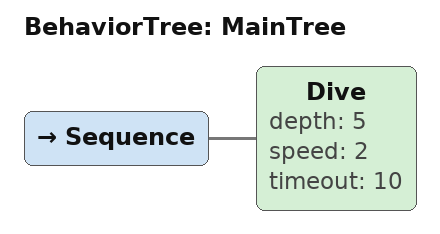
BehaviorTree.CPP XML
<?xml version="1.0" encoding="UTF-8"?>
<root BTCPP_format="4" main_tree_to_execute="MainTree">
  <BehaviorTree ID="MainTree">
    <Sequence>
      <Dive depth="5" speed="2" timeout="10"/>
    </Sequence>
  </BehaviorTree>
</root>
